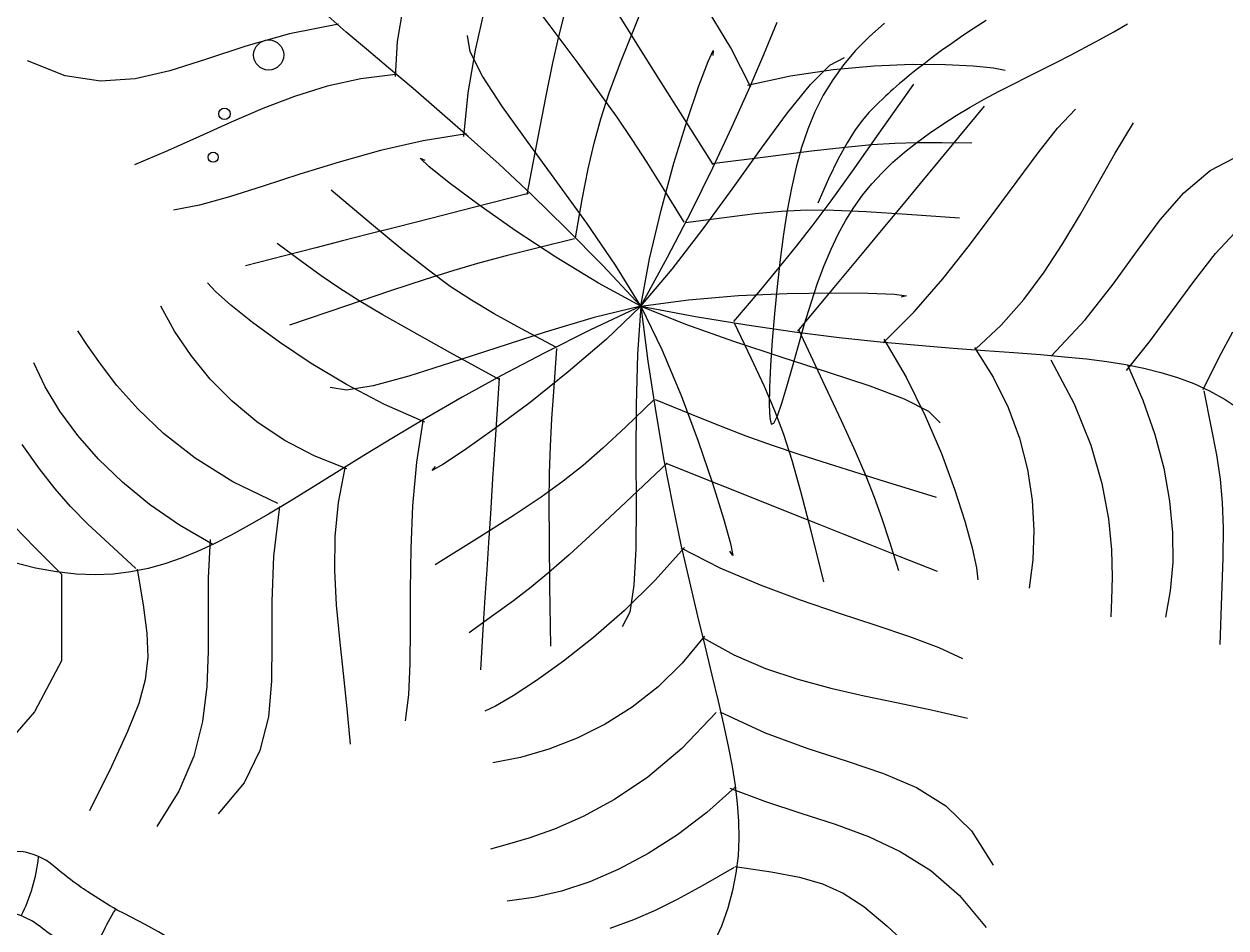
# Model space of a CAD drawing. Header units: millimetres. Extents: x -1030105 to 906887, y -616134 to 1220667.
# Drawn here: x -63602 to -62799, y 528733 to 529337 of the extents above; entities that cross this region are included whole.
import ezdxf

# ---------------------------------------------------------------- set-up
doc = ezdxf.new("R2010")
doc.units = ezdxf.units.MM
doc.header["$MEASUREMENT"] = 0
doc.linetypes.add('DASH', pattern=[0.35, 0.25, -0.1])
doc.layers.add('A-Furniture', color=143, linetype='Continuous')
doc.layers.add('A-Tree', color=98, linetype='Continuous')

# ---------------------------------------------------------------- blocks, each defined once
blk = doc.blocks.new('A$C47cb4578')
for points in [[(18.14, 7.66, -0.017502), (25.35, 261.76, -0.10866), (78.99, 436.87, 0.010959), (88.95, 460.46, 0.033517), (98.69, 490.78, -0.150826), (112.41, 513.51, -0.369185), (553.87, 513.51)], [(117.64, 417.96, 0.077973), (121.71, 425.81, 0.004361), (132.8, 459.94, -0.156066), (153.55, 489.3, -0.164865), (333.16, 549.67, -0.164865)], [(548.63, 417.96, -0.077973), (544.56, 425.81, -0.004361), (533.47, 459.94, 0.156066), (512.73, 489.3, 0.164865), (333.11, 549.67, 0.164865)], [(648.14, 7.66, 0.017502), (640.92, 261.76, 0.10866), (587.28, 436.87, -0.010959), (577.32, 460.46, -0.033517), (567.58, 490.78, 0.150826), (553.87, 513.51)], [(139.67, 474.46, -0.091152), (104.14, 502.59), (104.14, 502.59)], [(526.6, 474.46, 0.091152), (562.13, 502.59), (562.13, 502.59)], [(76.98, -0.07, -0.005578), (82.4, 221.15, -0.118429), (127.02, 388.89, -0.138141), (172.33, 435.59, -0.132135), (336.04, 479.7)], [(589.29, -0.07, 0.005578), (583.87, 221.15, 0.118429), (539.25, 388.89, 0.138141), (493.94, 435.59, 0.132135), (330.24, 479.7)], [(135.31, 404.5), (121.14, 415.56, 0.030988), (116.03, 419.07, 0.027883), (79.93, 438.01, 4.146881)], [(530.97, 404.5), (545.14, 415.56, -0.030988), (550.24, 419.07, -0.027883), (586.34, 438.01, -4.146881)], [(56.53, 0.21, -0.005575), (61.95, 221.77, -0.122037), (117.74, 418.1, 0.017763), (117.74, 418.1, -0.026763)], [(609.75, 0.21, 0.005575), (604.32, 221.77, 0.121076), (548.63, 417.96, 0.026763), (548.63, 417.96, 0.026763)], [(19.56, 8.32, 0.071664), (62.63, 8.55, 0.31475), (68.34, 13.96, -9.839532)], [(77.12, 10.14, 0.41843), (87.12, 0), (345.87, 0)], [(589.15, 10.14, -0.41843), (579.15, 0), (320.41, 0)], [(646.71, 8.32, -0.071664), (603.64, 8.55, -0.31475), (597.93, 13.96, 9.839532)], [(71.98, -5), (31.03, -5, -0.195025), (27.55, -3.59), (19.65, 4.07, -0.202805), (18.14, 7.66)], [(594.29, -5), (635.24, -5, 0.195025), (638.73, -3.59), (646.62, 4.07, 0.202805), (648.14, 7.66)]]:
    blk.add_lwpolyline(points, format="xyb")
blk.add_arc((594.29, 0), 5, 180.76455, 270)
blk = doc.blocks.new('ewr3')
at = {"color": 0, "xscale": 0.9, "yscale": 0.9, "zscale": 0.9, "rotation": 45.00000000000002}
blk.add_blockref('A$C47cb4578', (-609.02, 168.8), dxfattribs=at)
blk = doc.blocks.new('FUR')
at = {"layer": 'A-Furniture', "color": 8, "linetype": 'DASH', "ltscale": 50}
blk.add_open_spline([(-56447.04, -6097.05), (-55194.81, -4879.43), (-50278.88, -2284.57), (-42421.48, -5454.8), (-32732.45, -11254.03), (-23301.95, -9202.03), (-18023.95, -504.53), (-16595.45, 8921.47), (-19600.32, 15918.28), (-21321.18, 18705.6), (-21789.72, 19344.96)], degree=3, knots=[32574.726206, 32574.726206, 32574.726206, 32574.726206, 37697.741245, 48060.131859, 55585.251958, 69452.989742, 76151.422264, 84447.837047, 94470.773244, 98031.734889, 98031.734889, 98031.734889, 98031.734889], dxfattribs=at)
at = {"layer": 'A-Furniture', "rotation": 350.1289805976926}
blk.add_blockref('ewr3', (-18477.85, 4551.88), dxfattribs=at)
blk = doc.blocks.new('CAY8')
at = {"color": 0, "linetype": 'ByBlock'}
for p, q in [((-445.23, 296.57), (-440.7, 313.18)), ((-715.36, 279.03), (-748.67, 301.93)), ((-645.98, 286.75), (-637.92, 296.57)), ((-612.52, 288.53), (-603.01, 297.09)), ((-445.75, 281.34), (-445.23, 296.57)), ((-654.63, 285.5), (-653.31, 295.07)), ((-577.61, 290.05), (-567.95, 296.07)), ((-655.88, 274.22), (-645.98, 286.75)), ((-620.19, 281.01), (-612.52, 288.53)), ((-587.18, 282.69), (-577.61, 290.05)), ((-655.27, 276.49), (-654.63, 285.5)), ((-596.56, 274.03), (-587.18, 282.69)), ((-443.08, 266.85), (-445.75, 281.34)), ((-692.59, 270.12), (-715.36, 279.03)), ((-655.26, 267.99), (-655.27, 276.49)), ((-626.89, 273.62), (-620.19, 281.01)), ((-558.04, 274.14), (-552.38, 278.94)), ((-655.88, 274.22), (-692.59, 270.12)), ((-633.5, 265.45), (-626.89, 273.62)), ((-605.6, 264.08), (-596.56, 274.03)), ((-565.25, 267.87), (-558.04, 274.14)), ((-654.62, 259.95), (-655.26, 267.99)), ((-573.55, 259.87), (-565.25, 267.87)), ((-438.04, 252.48), (-443.08, 266.85)), ((-640.91, 255.59), (-633.5, 265.45)), ((-614.21, 252.85), (-605.6, 264.08)), ((-472.02, 249.74), (-479.48, 262.94)), ((-653.4, 252.3), (-654.62, 259.95)), ((-582.5, 249.94), (-573.55, 259.87)), ((-734.76, 243.92), (-754.65, 251.02)), ((-651.63, 244.98), (-653.4, 252.3)), ((-649.99, 243.12), (-640.91, 255.59)), ((-622.24, 240.38), (-614.21, 252.85)), ((-431.43, 237.58), (-438.04, 252.48)), ((-591.64, 237.84), (-582.5, 249.94)), ((-464.39, 236.88), (-472.02, 249.74)), ((-719.27, 238.75), (-734.76, 243.92)), ((-650.17, 242.56), (-664.97, 238.27)), ((-649.36, 237.93), (-651.63, 244.98)), ((-629.6, 226.66), (-622.24, 240.38)), ((-547.86, 238.09), (-537.98, 245.06)), ((-493.37, 233.62), (-496.72, 244.28)), ((-706.96, 235.41), (-719.27, 238.75)), ((-696.59, 233.79), (-706.96, 235.41)), ((-676.83, 235.32), (-686.96, 233.79)), ((-664.97, 238.27), (-676.83, 235.32)), ((-646.62, 231.1), (-649.36, 237.93)), ((-600.52, 223.34), (-591.64, 237.84)), ((-557.39, 229.96), (-547.86, 238.09)), ((-456.83, 224.18), (-464.39, 236.88)), ((-424.07, 221.54), (-431.43, 237.58)), ((-686.96, 233.79), (-696.59, 233.79)), ((-643.45, 224.42), (-646.62, 231.1)), ((-488.43, 221.32), (-493.37, 233.62)), ((-636.15, 211.74), (-629.6, 226.66)), ((-566.4, 220.71), (-557.39, 229.96)), ((-529.13, 222.62), (-525.8, 226.45)), ((-742.03, 214.2), (-758.06, 221.92)), ((-639.87, 217.81), (-643.45, 224.42)), ((-608.69, 206.22), (-600.52, 223.34)), ((-574.73, 210.37), (-566.4, 220.71)), ((-534.18, 215.52), (-529.13, 222.62)), ((-482.34, 207.59), (-488.43, 221.32)), ((-449.59, 211.47), (-456.83, 224.18)), ((-416.77, 203.72), (-424.07, 221.54)), ((-635.85, 211.17), (-639.87, 217.81)), ((-540.47, 205.58), (-534.18, 215.52)), ((-726.54, 209.63), (-742.03, 214.2)), ((-711.4, 207.6), (-726.54, 209.63)), ((-666.16, 210.3), (-681.41, 208.56)), ((-650.48, 212.03), (-666.16, 210.3)), ((-634.19, 213.12), (-650.48, 212.03)), ((-631.34, 204.34), (-635.85, 211.17)), ((-582.19, 198.96), (-574.73, 210.37)), ((-510.75, 195.28), (-516.83, 211.26)), ((-442.93, 198.57), (-449.59, 211.47)), ((-696.42, 207.45), (-711.4, 207.6)), ((-681.41, 208.56), (-696.42, 207.45)), ((-615.71, 186.24), (-608.69, 206.22)), ((-547.55, 193.22), (-540.47, 205.58)), ((-475.56, 192.61), (-482.34, 207.59)), ((-626.3, 197.21), (-631.34, 204.34)), ((-410.35, 183.49), (-416.77, 203.72)), ((-735.31, 187.11), (-749.7, 196.55)), ((-620.68, 189.63), (-626.3, 197.21)), ((-588.62, 186.54), (-582.19, 198.96)), ((-512.36, 187.84), (-505.94, 198.9)), ((-505.86, 182.43), (-510.75, 195.28)), ((-437.08, 185.3), (-442.93, 198.57)), ((-614.42, 181.47), (-620.68, 189.63)), ((-554.93, 178.85), (-547.55, 193.22)), ((-528.89, 166.65), (-539.81, 189.73)), ((-468.53, 176.58), (-475.56, 192.61)), ((-720.99, 181.91), (-735.31, 187.11)), ((-657.41, 184.05), (-674.94, 182.01)), ((-638.21, 185.48), (-657.41, 184.05)), ((-616.99, 185.33), (-638.21, 185.48)), ((-593.86, 173.12), (-588.62, 186.54)), ((-517.52, 178.71), (-512.36, 187.84)), ((-432.3, 171.5), (-437.08, 185.3)), ((-413.24, 179.85), (-407.41, 188.32)), ((-706.38, 179.97), (-720.99, 181.91)), ((-691.15, 180.32), (-706.38, 179.97)), ((-674.94, 182.01), (-691.15, 180.32)), ((-607.48, 172.6), (-614.42, 181.47)), ((-501.66, 171.37), (-505.86, 182.43)), ((-419.53, 170.52), (-413.24, 179.85)), ((-562.16, 162.91), (-554.93, 178.85)), ((-521.97, 170.32), (-517.52, 178.71)), ((-493.16, 160.01), (-480.82, 178.66)), ((-461.72, 159.69), (-468.53, 176.58)), ((-599.83, 162.89), (-607.48, 172.6)), ((-597.72, 158.75), (-593.86, 173.12)), ((-564.51, 162.63), (-564.23, 169.63)), ((-526.26, 161.5), (-521.97, 170.32)), ((-497.62, 160.72), (-501.66, 171.37)), ((-428.83, 157), (-432.3, 171.5)), ((-426.4, 160.23), (-419.53, 170.52)), ((-520.48, 148.74), (-528.89, 166.65)), ((-641.39, 159.02), (-655.72, 156.66)), ((-626.97, 160.48), (-641.39, 159.02)), ((-612.37, 160.76), (-626.97, 160.48)), ((-597.5, 159.58), (-612.37, 160.76)), ((-591.41, 152.2), (-599.83, 162.89)), ((-568.77, 145.81), (-562.16, 162.91)), ((-561.39, 151.48), (-564.51, 162.63)), ((-530.94, 151.07), (-526.26, 161.5)), ((-502.66, 145.44), (-493.16, 160.01)), ((-493.23, 149.13), (-497.62, 160.72)), ((-455.57, 142.13), (-461.72, 159.69)), ((-433.96, 148.92), (-426.4, 160.23)), ((-670.05, 153.71), (-684.47, 150.44)), ((-655.72, 156.66), (-670.05, 153.71)), ((-429.69, 156.95), (-414.82, 157.72)), ((-414.82, 157.72), (-400.44, 156.89)), ((-684.47, 150.44), (-699.05, 147.16)), ((-582.27, 140.45), (-591.41, 152.2)), ((-555.64, 136.98), (-561.39, 151.48)), ((-536.56, 137.86), (-530.94, 151.07)), ((-513.99, 134.64), (-520.48, 148.74)), ((-487.98, 135.23), (-493.23, 149.13)), ((-442.32, 136.6), (-433.96, 148.92)), ((-699.05, 147.16), (-713.91, 144.14)), ((-574.28, 127.96), (-568.77, 145.81)), ((-509.97, 133.73), (-502.66, 145.44)), ((-572.45, 127.52), (-582.27, 140.45)), ((-472.05, 129.07), (-466.16, 138.46)), ((-466.16, 138.46), (-463.08, 142.62)), ((-463.08, 142.62), (-463.64, 140.44)), ((-450.53, 124.11), (-455.57, 142.13)), ((-548.05, 119.93), (-555.64, 136.98)), ((-543.66, 120.67), (-536.56, 137.86)), ((-515.73, 123.7), (-509.97, 133.73)), ((-508.83, 122.97), (-513.99, 134.64)), ((-481.34, 117.67), (-487.98, 135.23)), ((-451.57, 123.27), (-442.32, 136.6)), ((-628.39, 127.87), (-645.81, 126.14)), ((-610.22, 129.13), (-628.39, 127.87)), ((-591.63, 129.56), (-610.22, 129.13)), ((-572.93, 128.77), (-591.63, 129.56)), ((-479.93, 115.54), (-472.05, 129.07)), ((-415.73, 126.57), (-408.98, 128.46)), ((-677.09, 122.77), (-690.31, 121.87)), ((-662.15, 124.32), (-677.09, 122.77)), ((-645.81, 126.14), (-662.15, 124.32)), ((-562.01, 113.35), (-572.45, 127.52)), ((-520.61, 114.13), (-515.73, 123.7)), ((-504.41, 112.37), (-508.83, 122.97)), ((-461.83, 108.96), (-451.57, 123.27)), ((-451.72, 125.14), (-433.05, 125.42)), ((-433.05, 125.42), (-414.74, 124.42)), ((-425.37, 120.15), (-415.73, 126.57)), ((-414.74, 124.42), (-397.34, 122.47)), ((-690.31, 121.87), (-701.49, 121.98)), ((-591.41, 118.34), (-594.41, 122.55)), ((-594.41, 122.55), (-592.51, 121.36)), ((-584.29, 109.84), (-591.41, 118.34)), ((-552.8, 98.34), (-543.66, 120.67)), ((-539.41, 101.13), (-548.05, 119.93)), ((-472.8, 95.08), (-481.34, 117.67)), ((-437.38, 110.21), (-425.37, 120.15)), ((-620.25, 99.32), (-634.17, 116.82)), ((-550.99, 97.82), (-562.01, 113.35)), ((-525.26, 103.83), (-520.61, 114.13)), ((-488.98, 98.99), (-479.93, 115.54)), ((-573.87, 98.17), (-584.29, 109.84)), ((-500.14, 101.5), (-504.41, 112.37)), ((-473.19, 93.68), (-461.83, 108.96)), ((-451.25, 97.72), (-437.38, 110.21)), ((-400.9, 93.94), (-382.33, 111.45)), ((-530.32, 91.6), (-525.26, 103.83)), ((-652.65, 89.67), (-661.18, 99.19)), ((-609.32, 85.79), (-620.25, 99.32)), ((-576.33, 97.48), (-595.08, 96.6)), ((-552.2, 98.62), (-576.33, 97.48)), ((-560.92, 84.44), (-573.87, 98.17)), ((-539.44, 80.85), (-550.99, 97.82)), ((-530.48, 81.38), (-539.41, 101.13)), ((-495.45, 88.97), (-500.14, 101.5)), ((-498.38, 80.51), (-488.98, 98.99)), ((-466.46, 83.68), (-451.25, 97.72)), ((-659.22, 93.5), (-676.3, 92.65)), ((-645.5, 94.17), (-659.22, 93.5)), ((-633.68, 94.75), (-645.5, 94.17)), ((-622.3, 95.3), (-633.68, 94.75)), ((-609.92, 95.89), (-622.3, 95.3)), ((-595.08, 96.6), (-609.92, 95.89)), ((-485.76, 77.45), (-473.19, 93.68)), ((-473.25, 95.56), (-449.19, 93.77)), ((-449.19, 93.77), (-430.65, 92.32)), ((-430.65, 92.32), (-416.35, 91.07)), ((-415.33, 80.4), (-400.9, 93.94)), ((-690.9, 84.46), (-693.52, 88.82)), ((-645.56, 81.94), (-652.65, 89.67)), ((-536.44, 76.24), (-530.32, 91.6)), ((-489.74, 73.42), (-495.45, 88.97)), ((-416.35, 91.07), (-404.99, 89.84)), ((-404.99, 89.84), (-395.27, 88.48)), ((-711.41, 71.43), (-714.98, 82.98)), ((-685.71, 77.47), (-690.9, 84.46)), ((-638.95, 75.11), (-645.56, 81.94)), ((-600.45, 75.22), (-609.32, 85.79)), ((-546.25, 69.8), (-560.92, 84.44)), ((-482.49, 69.09), (-466.46, 83.68)), ((-748.84, 72.89), (-751.65, 79.75)), ((-678.2, 68.41), (-685.71, 77.47)), ((-527.4, 62.34), (-539.44, 80.85)), ((-522.07, 61.47), (-530.48, 81.38)), ((-507.31, 61.22), (-498.38, 80.51)), ((-499.64, 60.28), (-485.76, 77.45)), ((-426.74, 69.87), (-415.33, 80.4)), ((-745.1, 64.09), (-748.84, 72.89)), ((-631.89, 68.31), (-638.95, 75.11)), ((-602.55, 71.68), (-617.97, 69.86)), ((-589.86, 72.98), (-602.55, 71.68)), ((-592.68, 66.64), (-600.45, 75.22)), ((-578.42, 73.91), (-589.86, 72.98)), ((-566.75, 74.6), (-578.42, 73.91)), ((-553.39, 75.19), (-566.75, 74.6)), ((-536.84, 75.82), (-553.39, 75.19)), ((-489.22, 73.18), (-472.71, 72.1)), ((-472.71, 72.1), (-459.52, 71.06)), ((-770.01, 59.2), (-772.76, 70.25)), ((-706.62, 59.85), (-711.41, 71.43)), ((-668.63, 57.86), (-678.2, 68.41)), ((-637.61, 67.39), (-662.93, 64.14)), ((-617.97, 69.86), (-637.61, 67.39)), ((-623.42, 60.63), (-631.89, 68.31)), ((-585.09, 59.04), (-592.68, 66.64)), ((-530.66, 55.35), (-546.25, 69.8)), ((-498.82, 54.94), (-482.49, 69.09)), ((-459.52, 71.06), (-448.29, 69.83)), ((-448.29, 69.83), (-437.69, 68.14)), ((-437.69, 68.14), (-426.36, 65.76)), ((-436.25, 61.35), (-426.74, 69.87)), ((-396.88, 62.36), (-388, 69.49)), ((-740.07, 53.73), (-745.1, 64.09)), ((-514.94, 42.21), (-527.4, 62.34)), ((-514.94, 42.21), (-522.07, 61.47)), ((-444.95, 53.87), (-436.25, 61.35)), ((-426.36, 65.76), (-412.97, 62.43)), ((-412.97, 62.43), (-396.17, 57.9)), ((-406.54, 54.61), (-396.88, 62.36)), ((-765.98, 47.82), (-770.01, 59.2)), ((-700.61, 48.42), (-706.62, 59.85)), ((-657.25, 46.4), (-668.63, 57.86)), ((-612.59, 51.21), (-623.42, 60.63)), ((-576.74, 51.44), (-585.09, 59.04)), ((-514.94, 42.21), (-507.31, 61.22)), ((-514.94, 42.21), (-499.64, 60.28)), ((-396.17, 57.9), (-374.63, 51.93)), ((-733.38, 42.15), (-740.07, 53.73)), ((-598.44, 39.14), (-612.59, 51.21)), ((-566.67, 42.85), (-576.74, 51.44)), ((-514.94, 42.21), (-530.66, 55.35)), ((-514.94, 42.21), (-498.82, 54.94)), ((-453.98, 46.46), (-444.95, 53.87)), ((-418.14, 45.31), (-406.54, 54.61)), ((-760.64, 36.22), (-765.98, 47.82)), ((-693.34, 37.31), (-700.61, 48.42)), ((-644.32, 34.6), (-657.25, 46.4)), ((-464.45, 38.12), (-453.98, 46.46)), ((-724.7, 29.72), (-733.38, 42.15)), ((-553.96, 32.28), (-566.67, 42.85)), ((-535.46, 41.39), (-557, 39.53)), ((-514.94, 42.21), (-537.94, 36.58)), ((-514.94, 42.21), (-535.46, 41.39)), ((-514.94, 42.21), (-532.29, 31.32)), ((-514.94, 42.21), (-520.5, 22.44)), ((-514.94, 42.21), (-516.69, 18.59)), ((-514.94, 42.21), (-509.94, 22.34)), ((-514.94, 42.21), (-497.85, 30.81)), ((-514.94, 42.21), (-494.5, 40.82)), ((-514.94, 42.21), (-493.02, 33.25)), ((-432.79, 33.57), (-418.14, 45.31)), ((-753.97, 24.54), (-760.64, 36.22)), ((-684.81, 26.69), (-693.34, 37.31)), ((-578.54, 37.15), (-599.09, 34.74)), ((-580.03, 23.55), (-598.44, 39.14)), ((-557, 39.53), (-578.54, 37.15)), ((-537.94, 36.58), (-559.26, 30.85)), ((-494.5, 40.82), (-473.39, 38.29)), ((-477.47, 27.89), (-464.45, 38.12)), ((-473.39, 38.29), (-452.92, 35.07)), ((-644.79, 32.27), (-651.36, 34.71)), ((-633.22, 31.8), (-644.79, 32.27)), ((-630.1, 23.03), (-644.32, 34.6)), ((-617.65, 32.79), (-633.22, 31.8)), ((-599.09, 34.74), (-617.65, 32.79)), ((-559.26, 30.85), (-578.97, 25.11)), ((-553.67, 31.77), (-558.19, 15.84)), ((-532.29, 31.32), (-550.86, 20.95)), ((-497.85, 30.81), (-479.34, 19.65)), ((-493.02, 33.25), (-472.41, 25.35)), ((-452.92, 35.07), (-434.38, 31.57)), ((-451.64, 18.47), (-432.79, 33.57)), ((-434.38, 31.57), (-419.08, 28.26)), ((-713.65, 16.79), (-724.7, 29.72)), ((-674.98, 16.73), (-684.81, 26.69)), ((-477.54, 27.31), (-473.47, 11.29)), ((-419.08, 28.26), (-408.33, 25.56)), ((-408.33, 25.56), (-403.42, 23.92)), ((-401.56, 16.62), (-386.77, 27.89)), ((-774.58, 15.91), (-779.36, 25.52)), ((-745.95, 12.89), (-753.97, 24.54)), ((-614.84, 12.27), (-630.1, 23.03)), ((-578.97, 25.11), (-597.14, 19.43)), ((-580.11, 24.21), (-586.48, 0.91)), ((-550.86, 20.95), (-569.32, 11.53)), ((-520.5, 22.44), (-525.39, 1.38)), ((-509.94, 22.34), (-505.82, 1.48)), ((-472.41, 25.35), (-453.09, 18.41)), ((-403.42, 23.92), (-405.67, 23.77)), ((-769.62, 7.25), (-774.58, 15.91)), ((-699.89, 3.72), (-713.65, 16.79)), ((-663.83, 7.61), (-674.98, 16.73)), ((-597.14, 19.43), (-613.85, 13.88)), ((-558.19, 15.84), (-561.76, 2.94)), ((-516.69, 18.59), (-517.83, -3.45)), ((-479.34, 19.65), (-460.51, 8.92)), ((-453.09, 18.41), (-435.05, 12.32)), ((-451.32, 19.05), (-445.59, -4.39)), ((-417.14, 6.26), (-401.56, 16.62)), ((-736.57, 1.39), (-745.95, 12.89)), ((-613.85, 13.88), (-629.18, 8.53)), ((-615.19, 13.81), (-621.71, -3.73)), ((-569.32, 11.53), (-586.37, 3.46)), ((-473.47, 11.29), (-470.37, -1.58)), ((-435.05, 12.32), (-418.27, 6.99)), ((-763.89, -1.56), (-769.62, 7.25)), ((-651.36, -0.51), (-663.83, 7.61)), ((-629.18, 8.53), (-643.18, 3.47)), ((-460.51, 8.92), (-442.47, -1.21)), ((-418.27, 6.99), (-402.73, 2.31)), ((-416.53, 7.71), (-410.5, -9.96)), ((-725.8, -9.84), (-736.57, 1.39)), ((-683.06, -9.12), (-699.89, 3.72)), ((-643.18, 3.47), (-655.94, -1.23)), ((-586.37, 3.46), (-600.69, -2.85)), ((-586.48, 0.91), (-591.43, -17.2)), ((-561.76, 2.94), (-564.71, -8.36)), ((-517.55, 2.03), (-531.54, -6.79)), ((-525.39, 1.38), (-529.78, -19.84)), ((-516.98, 2.14), (-503.23, -7.07)), ((-505.82, 1.48), (-502.57, -18.99)), ((-402.73, 2.31), (-388.42, -1.83)), ((-756.8, -11.65), (-763.89, -1.56)), ((-655.94, -1.23), (-667.55, -5.51)), ((-652.08, -0.04), (-657.8, -13.82)), ((-621.71, -3.73), (-627.05, -21.55)), ((-600.69, -2.85), (-610.98, -6.99)), ((-517.83, -3.45), (-518.46, -23.97)), ((-470.37, -1.58), (-468.08, -12.64)), ((-445.59, -4.39), (-441.23, -22.47)), ((-442.47, -1.21), (-426.3, -10.54)), ((-713.63, -20.68), (-725.8, -9.84)), ((-678.13, -9.37), (-687.82, -12.8)), ((-667.55, -5.51), (-678.13, -9.37)), ((-610.98, -6.99), (-615.91, -8.54)), ((-615.91, -8.54), (-614.18, -7.1)), ((-564.71, -8.36), (-567.36, -19.53)), ((-531.54, -6.79), (-542.82, -13.71)), ((-503.23, -7.07), (-492.06, -14.45)), ((-410.5, -9.96), (-405.79, -27.68)), ((-747.75, -24.14), (-756.8, -11.65)), ((-687.82, -12.8), (-696.76, -15.8)), ((-682.6, -10.61), (-689.29, -30.75)), ((-657.8, -13.82), (-662.04, -27.79)), ((-542.82, -13.71), (-552.63, -19.31)), ((-523.18, -14.94), (-533.8, -15.41)), ((-511.78, -14.61), (-523.18, -14.94)), ((-500.08, -14.44), (-511.78, -14.61)), ((-488.6, -14.45), (-500.08, -14.44)), ((-492.06, -14.45), (-482.22, -20.75)), ((-477.73, -14.63), (-488.6, -14.45)), ((-467.51, -15.04), (-477.73, -14.63)), ((-468.08, -12.64), (-466.4, -23.25)), ((-457.89, -15.72), (-467.51, -15.04)), ((-426.3, -10.54), (-413.13, -18.89)), ((-773.03, -21.47), (-781.12, -18.86)), ((-714.34, -18.39), (-718.33, -34.22)), ((-705.11, -18.39), (-712.99, -20.57)), ((-696.76, -15.8), (-705.11, -18.39)), ((-591.43, -17.2), (-595.35, -31.53)), ((-567.36, -19.53), (-570.04, -32.01)), ((-552.63, -19.31), (-562.2, -24.18)), ((-556.02, -17.59), (-558.57, -18.55)), ((-558.57, -18.55), (-558.03, -19.59)), ((-558.03, -19.59), (-554.73, -20.73)), ((-550.72, -16.75), (-556.02, -17.59)), ((-543.14, -16.01), (-550.72, -16.75)), ((-533.8, -15.41), (-543.14, -16.01)), ((-529.78, -19.84), (-533.84, -40.13)), ((-502.57, -18.99), (-500.16, -37.7)), ((-448.83, -16.71), (-457.89, -15.72)), ((-440.27, -18.07), (-448.83, -16.71)), ((-432.16, -19.83), (-440.27, -18.07)), ((-424.47, -22.05), (-432.16, -19.83)), ((-413.13, -18.89), (-404.05, -26.08)), ((-765.19, -23.35), (-773.03, -21.47)), ((-757.53, -24.55), (-765.19, -23.35)), ((-750.03, -25.13), (-757.53, -24.55)), ((-742.62, -25.15), (-750.03, -25.13)), ((-747.27, -24.49), (-747.77, -39.89)), ((-735.28, -24.65), (-742.62, -25.15)), ((-727.94, -23.7), (-735.28, -24.65)), ((-720.56, -22.34), (-727.94, -23.7)), ((-712.99, -20.57), (-720.56, -22.34)), ((-627.05, -21.55), (-631.47, -39.22)), ((-562.2, -24.18), (-572.76, -28.91)), ((-554.73, -20.73), (-549.19, -21.97)), ((-549.19, -21.97), (-541.91, -23.3)), ((-541.91, -23.3), (-533.38, -24.72)), ((-517.31, -25.46), (-537.83, -38.15)), ((-533.38, -24.72), (-524.12, -26.24)), ((-518.46, -23.97), (-518.68, -43.01)), ((-517.96, -25.33), (-497.77, -38.59)), ((-482.22, -20.75), (-472.42, -26.72)), ((-466.4, -23.25), (-465.17, -34.76)), ((-441.23, -22.47), (-438.01, -36.46)), ((-417.12, -24.76), (-424.47, -22.05)), ((-410.09, -28.02), (-417.12, -24.76)), ((-662.04, -27.79), (-665.11, -41.96)), ((-572.76, -28.91), (-585.55, -34.09)), ((-524.12, -26.24), (-514.62, -27.85)), ((-514.62, -27.85), (-505.4, -29.56)), ((-505.4, -29.56), (-496.85, -31.37)), ((-472.42, -26.72), (-461.38, -33.13)), ((-452.12, -30.96), (-462.91, -27.65)), ((-403.29, -31.86), (-410.09, -28.02)), ((-405.79, -27.68), (-402.27, -44.83)), ((-404.05, -26.08), (-400.17, -31.91)), ((-718.33, -34.22), (-721.53, -49.67)), ((-689.29, -30.75), (-693.87, -49.46)), ((-585.55, -34.09), (-601.8, -40.3)), ((-595.35, -31.53), (-598.61, -43.49)), ((-570.04, -32.01), (-573.08, -47.24)), ((-496.85, -31.37), (-489, -33.31)), ((-489, -33.31), (-481.77, -35.41)), ((-481.77, -35.41), (-475.08, -37.7)), ((-465.17, -34.76), (-464.2, -48.52)), ((-461.38, -33.13), (-447.84, -40.72)), ((-443.23, -34.14), (-452.12, -30.96)), ((-436.02, -37.15), (-443.23, -34.14)), ((-396.68, -36.3), (-403.29, -31.86)), ((-747.77, -39.89), (-748.62, -52.08)), ((-631.47, -39.22), (-635.21, -56.32)), ((-601.8, -40.3), (-622.74, -48.13)), ((-537.83, -38.15), (-553.67, -47.88)), ((-533.84, -40.13), (-537.72, -58.39)), ((-500.16, -37.7), (-498.59, -53.27)), ((-497.77, -38.59), (-482.07, -48.9)), ((-475.08, -37.7), (-468.85, -40.23)), ((-468.85, -40.23), (-463.02, -43.02)), ((-447.84, -40.72), (-430.5, -50.27)), ((-438.01, -36.46), (-435.66, -47.65)), ((-430.27, -39.96), (-436.02, -37.15)), ((-425.76, -42.55), (-430.27, -39.96)), ((-390.18, -41.4), (-396.68, -36.3)), ((-665.11, -41.96), (-667.3, -56.32)), ((-598.61, -43.49), (-601.6, -54.48)), ((-518.68, -43.01), (-518.56, -60.62)), ((-463.02, -43.02), (-457.49, -46.11)), ((-422.29, -44.87), (-425.76, -42.55)), ((-419.63, -46.91), (-422.29, -44.87)), ((-402.27, -44.83), (-399.8, -60.79)), ((-383.73, -47.17), (-390.18, -41.4)), ((-721.53, -49.67), (-724.59, -64.71)), ((-693.87, -49.46), (-697.34, -66.76)), ((-573.08, -47.24), (-576.8, -66.67)), ((-553.67, -47.88), (-565.99, -55.27)), ((-482.07, -48.9), (-469.65, -57.05)), ((-464.2, -48.52), (-463.31, -65.9)), ((-457.49, -46.11), (-452.19, -49.54)), ((-452.19, -49.54), (-447.06, -53.32)), ((-435.66, -47.65), (-433.95, -57.3)), ((-430.5, -50.27), (-408.11, -62.52)), ((-417.57, -48.62), (-419.63, -46.91)), ((-415.92, -50.01), (-417.57, -48.62)), ((-414.56, -51.14), (-415.92, -50.01)), ((-748.62, -52.08), (-750.3, -62.19)), ((-601.6, -54.48), (-604.71, -65.9)), ((-565.99, -55.27), (-575.9, -60.95)), ((-498.59, -53.27), (-497.83, -64.33)), ((-447.06, -53.32), (-442.09, -57.43)), ((-413.38, -52.12), (-414.56, -51.14)), ((-412.28, -53.04), (-413.38, -52.12)), ((-411.17, -54.01), (-412.28, -53.04)), ((-409.93, -55.12), (-411.17, -54.01)), ((-408.48, -56.48), (-409.93, -55.12)), ((-667.3, -56.32), (-668.91, -70.85)), ((-635.21, -56.32), (-638.52, -72.42)), ((-575.9, -60.95), (-584.55, -65.57)), ((-537.72, -58.39), (-541.59, -73.5)), ((-518.56, -60.62), (-518.21, -76.84)), ((-469.65, -57.05), (-459.29, -63.85)), ((-442.09, -57.43), (-437.25, -61.85)), ((-433.95, -57.3), (-432.62, -66.7)), ((-406.71, -58.17), (-408.48, -56.48)), ((-404.54, -60.28), (-406.71, -58.17)), ((-402, -62.8), (-404.54, -60.28)), ((-399.8, -60.79), (-398.26, -74.95)), ((-750.3, -62.19), (-753.27, -71.35)), ((-724.59, -64.71), (-728.17, -79.33)), ((-604.71, -65.9), (-608.3, -79.16)), ((-584.55, -65.57), (-593.09, -69.74)), ((-517.34, -62.05), (-532.29, -73.24)), ((-518.91, -61.91), (-504.24, -73.53)), ((-497.83, -64.33), (-497.87, -69.5)), ((-463.31, -65.9), (-462.34, -88.23)), ((-459.29, -63.85), (-449.77, -70.09)), ((-437.25, -61.85), (-432.56, -66.54)), ((-399.13, -65.72), (-402, -62.8)), ((-395.98, -69), (-399.13, -65.72)), ((-753.27, -71.35), (-758.02, -80.71)), ((-697.34, -66.76), (-700.75, -82.7)), ((-668.91, -70.85), (-670.26, -85.57)), ((-593.09, -69.74), (-602.63, -74.09)), ((-576.8, -66.67), (-581.53, -91.75)), ((-497.87, -69.5), (-498.71, -67.41)), ((-449.77, -70.09), (-439.86, -76.57)), ((-432.62, -66.7), (-431.43, -77.13)), ((-432.56, -66.54), (-428.01, -71.48)), ((-428.01, -71.48), (-423.6, -76.62)), ((-392.61, -72.63), (-395.98, -69)), ((-638.52, -72.42), (-641.67, -87.11)), ((-602.63, -74.09), (-614.32, -79.27)), ((-532.29, -73.24), (-547.68, -83.2)), ((-541.59, -73.5), (-545.62, -84.35)), ((-504.24, -73.53), (-488.95, -84.12)), ((-439.86, -76.57), (-428.36, -84.09)), ((-423.6, -76.62), (-419.31, -81.95)), ((-398.26, -74.95), (-397.51, -86.69)), ((-389.06, -76.57), (-392.61, -72.63)), ((-385.37, -80.81), (-389.06, -76.57)), ((-758.02, -80.71), (-765.01, -91.38)), ((-728.17, -79.33), (-732.94, -93.53)), ((-608.3, -79.16), (-612.78, -95.67)), ((-518.21, -76.84), (-517.73, -91.73)), ((-431.43, -77.13), (-430.12, -89.85)), ((-381.61, -85.31), (-385.37, -80.81)), ((-700.75, -82.7), (-705.12, -97.3)), ((-670.26, -85.57), (-671.65, -100.46)), ((-547.68, -83.2), (-562.9, -91.84)), ((-545.62, -84.35), (-549.96, -89.85)), ((-488.95, -84.12), (-473.51, -93.78)), ((-428.36, -84.09), (-414.05, -93.45)), ((-419.31, -81.95), (-415.16, -87.42)), ((-397.51, -86.69), (-397.42, -95.4)), ((-377.79, -90.06), (-381.61, -85.31)), ((-765.01, -91.38), (-774.71, -104.52)), ((-641.67, -87.11), (-644.9, -99.97)), ((-562.9, -91.84), (-577.32, -99.12)), ((-517.73, -91.73), (-517.2, -105.32)), ((-415.16, -87.42), (-411.12, -93.01)), ((-732.94, -93.53), (-739.56, -107.29)), ((-473.51, -93.78), (-458.4, -102.62)), ((-411.12, -93.01), (-407.18, -98.69)), ((-397.42, -95.4), (-397.87, -100.46)), ((-705.12, -97.3), (-711.47, -110.59)), ((-671.65, -100.46), (-673.37, -115.52)), ((-644.9, -99.97), (-648.45, -110.56)), ((-577.32, -99.12), (-590.31, -104.97)), ((-516.47, -100.73), (-528.04, -110.09)), ((-517.14, -101.27), (-505.8, -110.97)), ((-407.18, -98.69), (-403.31, -104.44)), ((-739.56, -107.29), (-748.69, -120.61)), ((-590.31, -104.97), (-601.25, -109.31)), ((-517.2, -105.32), (-516.71, -117.68)), ((-458.4, -102.62), (-444.11, -110.75)), ((-403.31, -104.44), (-399.5, -110.23)), ((-711.47, -110.59), (-720.85, -122.6)), ((-609.5, -112.08), (-614.45, -113.22)), ((-601.25, -109.31), (-609.5, -112.08)), ((-528.04, -110.09), (-540.17, -117.87)), ((-505.8, -110.97), (-493.82, -119.32)), ((-444.11, -110.75), (-431.11, -118.28)), ((-399.5, -110.23), (-395.71, -116.04)), ((-395.71, -116.04), (-391.92, -121.85)), ((-748.69, -120.61), (-760.98, -133.48)), ((-720.85, -122.6), (-734.27, -133.37)), ((-540.17, -117.87), (-552.67, -124.14)), ((-516.71, -117.68), (-516.32, -128.93)), ((-493.82, -119.32), (-481.3, -126.62)), ((-431.11, -118.28), (-419.88, -125.32)), ((-391.92, -121.85), (-388.11, -127.62)), ((-552.67, -124.14), (-565.41, -128.97)), ((-481.3, -126.62), (-468.32, -133.14)), ((-419.88, -125.32), (-410.91, -131.98)), ((-388.11, -127.62), (-384.26, -133.33)), ((-578.22, -132.45), (-590.95, -134.64)), ((-565.41, -128.97), (-578.22, -132.45)), ((-516.32, -128.93), (-516.05, -139.2)), ((-603.44, -135.61), (-615.53, -135.44)), ((-590.95, -134.64), (-603.44, -135.61)), ((-518.08, -133.54), (-535.49, -145.58)), ((-516.51, -133.56), (-499.43, -146.16)), ((-468.32, -133.14), (-454.99, -139.17)), ((-384.26, -133.33), (-380.33, -138.97)), ((-516.05, -139.2), (-515.95, -148.64)), ((-454.99, -139.17), (-441.41, -145)), ((-380.33, -138.97), (-376.35, -144.5)), ((-535.49, -145.58), (-552.17, -154.63)), ((-499.43, -146.16), (-483.05, -156.28)), ((-441.41, -145), (-427.68, -150.92)), ((-376.35, -144.5), (-372.31, -149.92)), ((-515.95, -148.64), (-516.07, -157.38)), ((-427.68, -150.92), (-413.89, -157.2)), ((-552.17, -154.63), (-567.88, -161.14)), ((-516.07, -157.38), (-516.43, -165.55)), ((-483.05, -156.28), (-467.67, -164.94)), ((-567.88, -161.14), (-582.39, -165.56)), ((-595.46, -168.34), (-606.88, -169.92)), ((-582.39, -165.56), (-595.46, -168.34)), ((-516.53, -166.19), (-530.6, -174.41)), ((-518.93, -166.15), (-505.1, -174.85)), ((-516.43, -165.55), (-517.09, -173.29)), ((-467.67, -164.94), (-453.57, -173.1)), ((-616.4, -170.77), (-623.79, -171.32)), ((-606.88, -169.92), (-616.4, -170.77)), ((-517.09, -173.29), (-518.08, -180.74)), ((-453.57, -173.1), (-441.03, -181.77)), ((-530.6, -174.41), (-544.61, -181.18)), ((-505.1, -174.85), (-491.4, -182.66)), ((-544.61, -181.18), (-558.45, -186.55)), ((-518.08, -180.74), (-519.44, -188.01)), ((-491.4, -182.66), (-478.04, -190.22)), ((-441.03, -181.77), (-430.36, -191.92)), ((-558.45, -186.55), (-572, -190.58)), ((-519.44, -188.01), (-521.24, -195.15)), ((-585.17, -193.31), (-597.85, -194.81)), ((-572, -190.58), (-585.17, -193.31)), ((-478.04, -190.22), (-465.24, -198.15)), ((-430.36, -191.92), (-421.83, -204.55)), ((-609.92, -195.13), (-621.28, -194.33)), ((-597.85, -194.81), (-609.92, -195.13)), ((-521.24, -195.15), (-523.54, -202.18)), ((-465.24, -198.15), (-453.21, -207.07)), ((-538.45, -204.46), (-550.24, -208.09)), ((-523.78, -199.71), (-538.45, -204.46)), ((-523.54, -202.18), (-526.41, -209.14)), ((-523.3, -199.37), (-508.81, -204.6)), ((-550.24, -208.09), (-560.4, -210.81)), ((-526.41, -209.14), (-529.92, -216.05)), ((-508.81, -204.6), (-497.48, -209.17)), ((-580.78, -214.42), (-593.51, -215.76)), ((-570.16, -212.85), (-580.78, -214.42)), ((-560.4, -210.81), (-570.16, -212.85)), ((-609.59, -217.08), (-630.27, -218.6)), ((-593.51, -215.76), (-609.59, -217.08))]:
    blk.add_line(p, q, dxfattribs=at)
for centre, radius in [((-472.52, 230.08), 2.13), ((-453.64, 227.38), 2.43), ((-426.66, 211.54), 6.4)]:
    blk.add_circle(centre, radius, dxfattribs=at)
blk = doc.blocks.new('CÂY')
at = {"layer": 'A-Tree', "color": 8, "ltscale": 10, "xscale": 1.569782766103744, "yscale": 1.569782766103744, "zscale": 1.569782766103744, "rotation": 83.53597112613356}
blk.add_blockref('CAY8', (26160.54, 20832.72), dxfattribs=at)
blk = doc.blocks.new('BỐ TRÍ LAY OUT')
at = {"layer": 'A-Furniture', "color": 3}
for name, p in [('CÂY', (4286.75, 4469.29)), ('FUR', (48783.74, 18654.71))]:
    blk.add_blockref(name, p, dxfattribs=at)
blk = doc.blocks.new('KIẾN TRÚC')
h = blk.add_hatch(color=9)
h.dxf.hatch_style = 1
edge = h.paths.add_edge_path(flags=16)
edge.add_line((62281.95, 27412.03), (55232.82, 27412.03))
edge.add_arc((32545.51, 30716.66), 22926.73, 284.536952, 351.712581, ccw=False)
edge.add_line((38300.22, 8523.91), (13217.52, 8523.91))
edge.add_arc((23753.1, 24110.85), 18813.59, 227.767718, 235.944299, ccw=False)
edge.add_arc((7788.82, 12733.39), 4187.04, 236.05901, 322.43607, ccw=False)
edge.add_arc((13873.6, 18503.26), 12505.27, 190.832736, 227.660569, ccw=False)
edge.add_arc((25477.52, 20792.18), 24332.69, 180.683215, 190.991127, ccw=False)
edge.add_arc((3282.94, 20557.21), 2137.08, 101.08076, 181.4794, ccw=False)
edge.add_line((2872.2, 22654.46), (4986.07, 23013.11))
edge.add_arc((28039.69, 24288.41), 23088.87, 153.201432, 183.166303, ccw=False)
edge.add_arc((10232.27, 40544.64), 6483.11, 182.840109, 244.396274, ccw=False)
edge.add_arc((-6425, 39970.87), 10185.26, 1.420813, 26.706956)
edge.add_arc((10590.58, 49414.26), 9292.69, 144.713317, 211.575489, ccw=False)
edge.add_arc((-12326.15, 64090.21), 17935.64, 328.737536, 356.189953)
edge.add_arc((16735.33, 62308.6), 11181.04, 84.124387, 176.976186, ccw=False)
edge.add_arc((20708.98, 99752.52), 26473.22, 263.865372, 288.486956)
edge.add_arc((35667.35, 54479.71), 21207.14, 73.351069, 108.03024, ccw=False)
edge.add_arc((44765.46, 84516.17), 10177.42, 252.725871, 285.713013)
edge.add_arc((49659, 68415.99), 6655.6, 49.499538, 108.731115, ccw=False)
edge.add_arc((48035.05, 66009.85), 9545.54, -2.32883, 51.467644, ccw=False)
edge.add_line((57572.71, 65621.97), (49483.5, 65623.91))
edge.add_line((49483.5, 65623.91), (62281.95, 65623.91))
edge.add_line((62281.95, 65623.91), (62281.95, 27412.03))
h.paths.add_polyline_path([(0, 77895.5), (64428.5, 77895.5), (64428.5, -0.58), (-1.79, 0.58)])

msp = doc.modelspace()

# ---------------------------------------------------------------- block references
at = {"color": 3}
for name, p in [('KIẾN TRÚC', (-106778.5, 495876.5)), ('BỐ TRÍ LAY OUT', (-93480.293, 504642.113))]:
    msp.add_blockref(name, p, dxfattribs=at)

doc.saveas('drawing.dxf')
